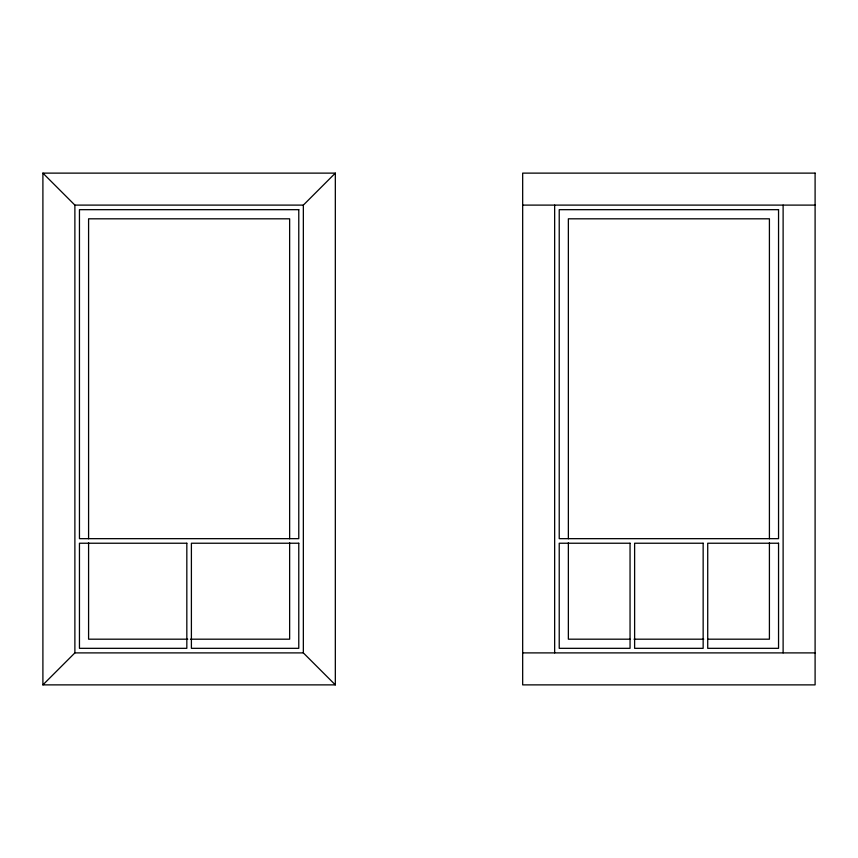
<?xml version="1.0" encoding="UTF-8"?>
<svg xmlns="http://www.w3.org/2000/svg" width="858" height="858" viewBox="0 0 858 858"><rect width="100%" height="100%" fill="white"/><g stroke="black" fill="none" stroke-linecap="round" stroke-linejoin="round"><path stroke-width="1.29" d="M335.328 684.877L303.346 652.895L303.346 205.105L335.328 173.123L42.9 173.123L42.9 684.877L335.328 684.877L335.328 173.123M42.9 684.877L74.882 652.895L74.882 205.105L42.9 173.123M74.882 205.105L303.346 205.105M522.672 205.105L815.1 205.105M187.773 639.189L88.588 639.189L88.588 542.792M190.455 639.189L289.639 639.189L289.639 542.792M630.051 639.189L568.361 639.189L568.361 542.792M634.041 639.189L703.732 639.189M707.721 639.189L769.411 639.189L769.411 542.792M74.882 652.895L303.346 652.895M522.672 652.895L815.1 652.895M783.118 205.105L783.118 652.895M769.411 538.781L769.411 218.811L568.361 218.811L568.361 538.781M554.654 205.105L554.654 652.895M289.639 538.781L289.639 218.811L88.588 218.811L88.588 538.781M815.1 173.123L522.672 173.123L522.672 684.877L815.1 684.877L815.1 173.123M298.777 209.674L79.451 209.674L79.451 538.663L298.777 538.663L298.777 209.674M778.549 209.674L559.223 209.674L559.223 538.663L778.549 538.663L778.549 209.674M186.829 543.232L79.451 543.232L79.451 648.326L186.829 648.326L186.829 543.232M298.777 543.232L191.398 543.232L191.398 648.326L298.777 648.326L298.777 543.232M630.051 543.232L559.223 543.232L559.223 648.326L630.051 648.326L630.051 543.232M703.152 543.232L634.62 543.232L634.62 648.326L703.152 648.326L703.152 543.232M778.549 543.232L707.721 543.232L707.721 648.326L778.549 648.326L778.549 543.232"/></g></svg>
